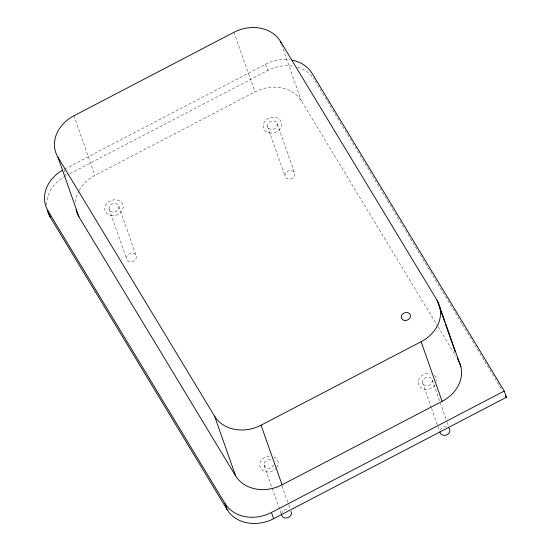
<?xml version="1.0" encoding="UTF-8"?>
<svg xmlns="http://www.w3.org/2000/svg" width="551" height="551" viewBox="0 0 551 551"><rect width="100%" height="100%" fill="white"/><g stroke="black" fill="none" stroke-linecap="round" stroke-linejoin="round"><path stroke-width="0.41" stroke-dasharray="2.75 2.07" d="M64.701 169.047L265.561 64.267A35.326 29.286 -19.4 0 1 289.716 59.777M46.683 204.951A35.326 29.286 -19.4 0 1 66.127 175.659L69.171 174.068M69.936 173.675L267.752 70.48A35.326 29.286 -19.4 0 1 294.268 66.368M79.075 190.529A35.326 29.286 -19.4 0 1 94.903 175.418L254.948 91.927A35.326 29.286 -19.4 0 1 301.383 100.888L437.556 326.006M315.076 80.907L403.635 227.308M405.412 230.256L461.931 323.685M462.372 324.422L501.534 389.164M438.004 326.743L455.801 356.166M432.273 380.094A5.062 4.194 -19.4 0 1 425.778 385.617A5.062 4.194 -19.4 0 1 424.125 378.523A5.062 4.194 -19.4 0 1 432.273 380.094L446.951 421.77M447.233 422.569L448.362 425.778M422.507 382.725L431.261 407.568M431.536 408.374L440.008 432.418M281.527 44.486L301.383 100.888M265.561 64.267L267.752 70.48M277.256 123.823A5.062 4.194 -19.4 0 1 270.761 129.347A5.062 4.194 -19.4 0 1 269.108 122.253A5.062 4.194 -19.4 0 1 277.256 123.823L294.757 173.51A5.062 4.194 -19.4 0 1 288.263 179.034A5.062 4.194 -19.4 0 1 286.603 171.94A5.062 4.194 -19.4 0 1 294.757 173.51M267.497 126.454L284.991 176.141M233.955 32.302L254.948 91.927M282.071 485.961L288.566 504.392M288.848 505.191L290.253 509.2M264.122 465.354L281.623 515.04M118.871 206.446A5.062 4.194 -19.4 0 1 112.376 211.97A5.062 4.194 -19.4 0 1 110.723 204.876A5.062 4.194 -19.4 0 1 118.871 206.446L136.373 256.132A5.062 4.194 -19.4 0 1 129.871 261.656A5.062 4.194 -19.4 0 1 128.218 254.562A5.062 4.194 -19.4 0 1 136.373 256.132M109.105 209.084L126.606 258.77M73.903 115.793L94.903 175.418M63.944 169.446L66.127 175.659M297.63 67.188A35.326 29.286 -19.4 0 1 314.187 79.44M434.367 375.479A9.422 7.81 -19.4 0 1 436.626 381.017M435.07 385.066A9.422 7.81 -19.4 0 1 422.913 388.82A9.422 7.81 -19.4 0 1 418.932 379.047A9.422 7.81 -19.4 0 1 430.393 373.592M274.171 456.917A9.422 7.81 -19.4 0 1 277.105 467.062M276.685 467.696A9.422 7.81 -19.4 0 1 260.692 468.371A9.422 7.81 -19.4 0 1 269.639 456.042M75.528 202.114A35.326 29.286 -19.4 0 1 78.676 191.28M273.709 464.941A5.062 4.194 -19.4 0 1 266.987 468.143A5.062 4.194 -19.4 0 1 264.652 462.413A5.062 4.194 -19.4 0 1 271.781 460.209M440.18 430.193A5.062 4.194 -19.4 0 1 446.503 426.894M281.54 513.931A5.062 4.194 -19.4 0 1 289.282 509.895M110.985 215.586A9.422 7.81 -19.4 0 0 123.073 205.316A9.422 7.81 -19.4 0 0 107.906 202.389A9.422 7.81 -19.4 0 0 110.985 215.586M269.377 132.963A9.422 7.81 -19.4 0 0 281.458 122.694A9.422 7.81 -19.4 0 0 266.291 119.767A9.422 7.81 -19.4 0 0 269.377 132.963"/><path stroke-width="0.83" d="M57.979 157.283L214.628 416.246A35.326 29.286 -19.4 0 0 261.064 425.207L421.109 341.71A35.326 29.286 -19.4 0 0 437.033 300.226L280.39 41.263A35.326 29.286 -19.4 0 0 233.955 32.302L73.903 115.793A35.326 29.286 -19.4 0 0 57.979 157.283L78.979 216.908L235.621 475.871A35.326 29.286 -19.4 0 0 282.057 484.825L442.109 401.335A35.326 29.286 -19.4 0 0 458.026 359.844L457.178 357.434M62.483 170.245A35.326 29.286 -19.4 0 0 48.02 210.937L225.008 503.524A35.326 29.286 -19.4 0 0 271.443 512.485L504.241 391.045L311.997 73.228A35.326 29.286 -19.4 0 0 292.078 60.155M47.324 210.062A35.326 29.286 -19.4 0 0 50.21 217.142L227.198 509.737A35.326 29.286 -19.4 0 0 273.633 518.698L506.431 397.257L504.241 391.045M505.542 395.783L506.431 397.257M439.918 307.306L460.911 366.932M437.033 300.226L444.691 321.977M445.545 324.394L455.188 351.793M421.109 341.71L442.109 401.335M280.39 41.263L280.955 42.875M261.064 425.207L282.057 484.825M271.443 512.485L273.633 518.698M214.628 416.246L235.621 475.871M225.008 503.524L227.198 509.737M48.02 210.937L50.21 217.142M78.979 216.908A35.326 29.286 -19.4 0 1 76.093 209.821M448.638 427.913A5.062 4.194 -19.4 0 1 447.075 434.711A5.062 4.194 -19.4 0 1 440.008 432.418M290.969 511.39A5.062 4.194 -19.4 0 1 288.09 517.609A5.062 4.194 -19.4 0 1 281.623 515.04M404.351 320.4A4.711 3.905 -19.4 0 0 410.392 315.262A4.711 3.905 -19.4 0 0 402.809 313.801A4.711 3.905 -19.4 0 0 404.351 320.4"/></g></svg>
